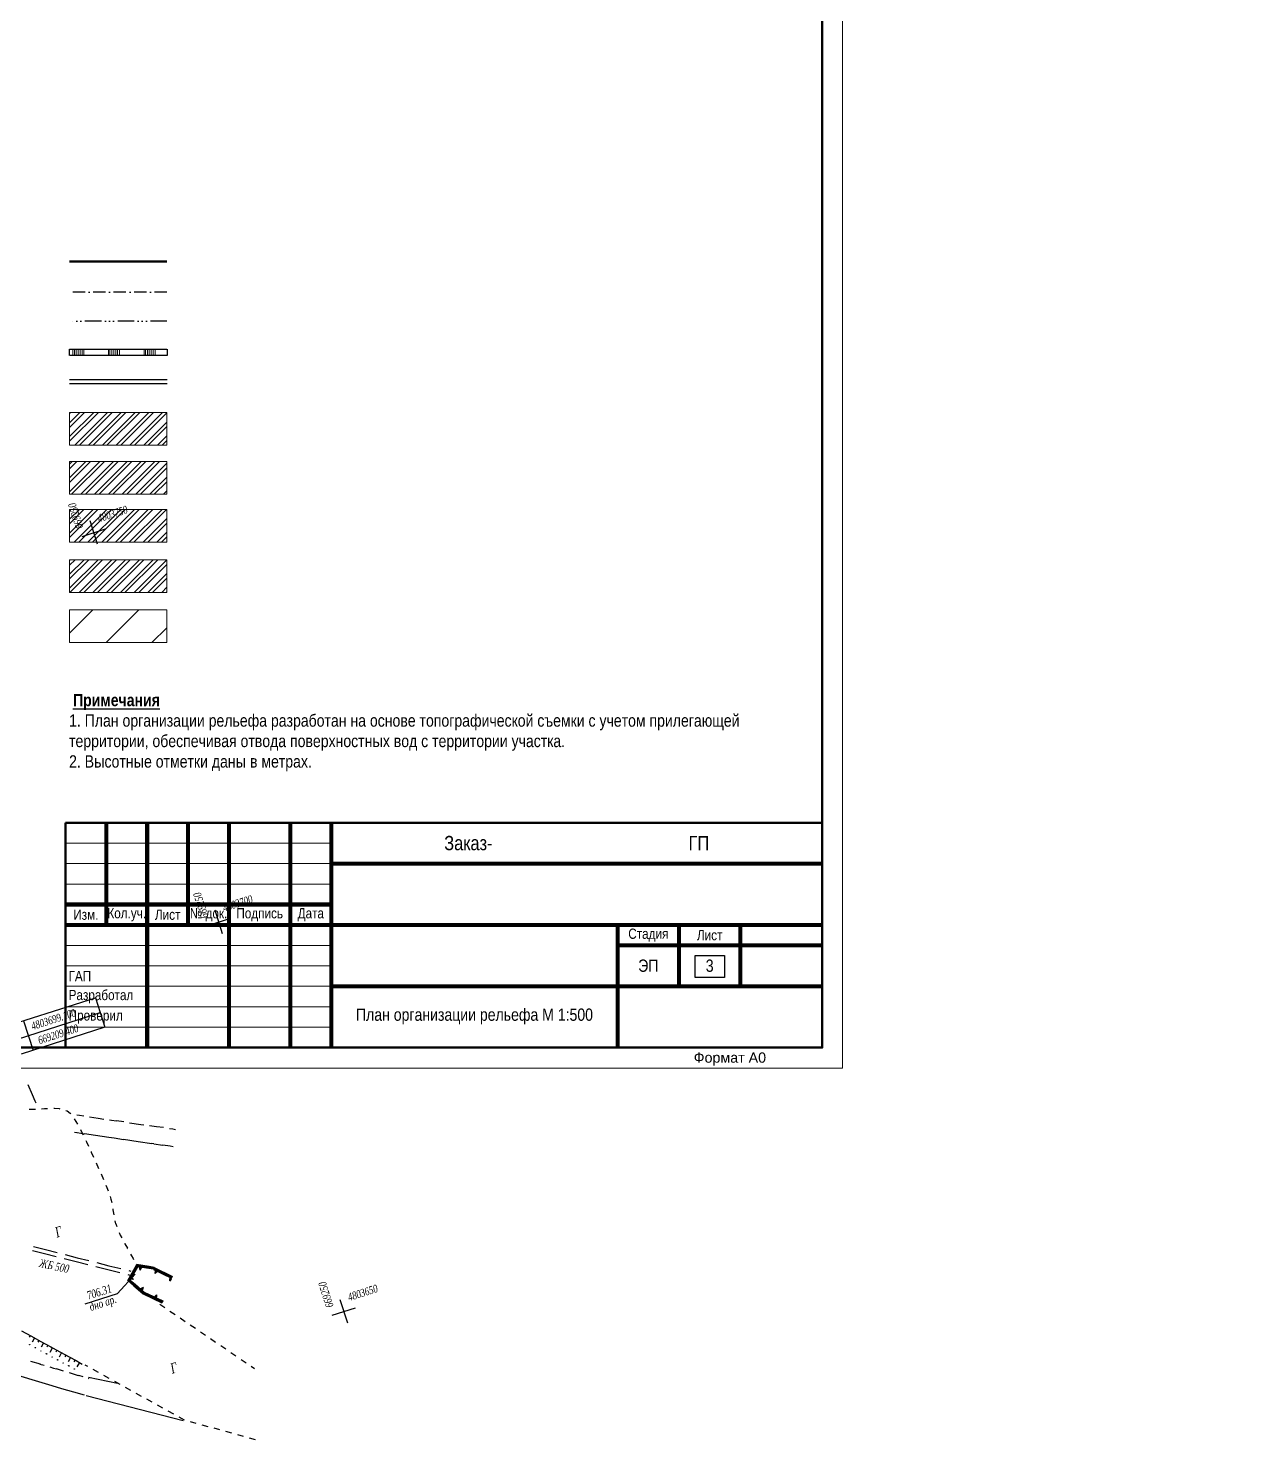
# Model space of a CAD drawing. Header units: millimetres. Extents: x 1353783 to 6492029790, y -7276956 to -512500.
# Drawn here: x 10035554 to 10065292, y -2874018 to -2839506 of the extents above; entities that cross this region are included whole.
import ezdxf

# ---------------------------------------------------------------- set-up
doc = ezdxf.new("R2010")
doc.units = ezdxf.units.MM
for name, pattern in [('482 Границы районов', [5, 3, -1, 0, -1]), ('483 Границы городских земель', [8, 4, -1, 0, -1, 0, -1, 0, -1]), ('CONTI', [0]), ('HIDDEN2', [4.7625, 3.175, -1.5875])]:
    doc.linetypes.add(name, pattern=pattern)
doc.layers.get('0').update_dxf_attribs({"lineweight": 5})
doc.layers.get('Defpoints').update_dxf_attribs({"color": 255})
for name, color, linetype, lineweight in [('line5', 46, 'Continuous', 25), ('MPelement', 7, 'Continuous', 18), ('MPlegenda', 252, 'Continuous', 13), ('Арыки', 160, 'Continuous', 30), ('ГП-Граница учасика ИЖС', 3, 'Continuous', 5), ('ГП-Тратуар', 3, 'Continuous', 5), ('ГР.УЧ', 12, 'ограждение1', 40), ('штамп', 7, 'Continuous', 50)]:
    doc.layers.add(name, color=color, linetype=linetype, lineweight=lineweight)
for name, color, linetype in [('NAD_MГИДРОГР', 94, 'CONTI'), ('NAD_MРЕЛЬЕФ', 7, 'CONTI'), ('SETKR', 7, 'CONTI'), ('SIT_LГИДРОГР', 84, 'CONTI'), ('SIT_LДОРОГИ', 250, 'CONTI'), ('SIT_LРЕЛЬЕФ', 7, 'CONTI'), ('ГРАНИЦЫ', 7, 'CONTI'), ('Заливка', 7, 'Continuous'), ('РЕЛЬЕФ', 7, 'CONTI'), ('текст', 7, 'Continuous')]:
    doc.layers.add(name, color=color, linetype=linetype)
doc.styles.add('SHRFT', font='', dxfattribs={"width": 0.75})
doc.styles.get("Standard").update_dxf_attribs({"font": 'Arial Narrow.ttf'})
doc.styles.add('основной', font='Arial Narrow.ttf', dxfattribs={"height": 1.5})
doc.styles.get('SHRFT').set_extended_font_data('Times New Roman Cyr', italic=True)
doc.linetypes.add('ограждение1', pattern='A,6.35,-2.54,[133,ltypeshp.shx,S=2.54,R=0,X=-2.54,Y=0],-2.54,25.4', length=36.83)
pattern_1 = [(45, (298467.13, 2842.86), (-168.379802, 168.379802), []), (45, (298579.38, 2842.86), (-168.379802, 168.379802), [])]

# ---------------------------------------------------------------- blocks, each defined once
blk = doc.blocks.new('BL_333')
at = {"color": 0}
for p, q in [((-3, 0), (3, 0)), ((0, -3), (0, 3))]:
    blk.add_line(p, q, dxfattribs=at)
blk = doc.blocks.new('оо')
at = {"layer": 'NAD_MГИДРОГР', "color": 9, "true_color": 0xc7c8ca}
blk.add_line((223038.56, -3431998.17), (223042.7, -3431998.17), dxfattribs=at)
at = {"layer": 'SIT_LГИДРОГР', "color": 9, "true_color": 0xc7c8ca}
blk.add_line((223042.7, -3431998.17), (223045.48, -3431996.58), dxfattribs=at)
at = {"layer": 'SIT_LДОРОГИ', "color": 9, "true_color": 0xc7c8ca}
for p, q in [((223040.23, -3431971.88), (223040.12, -3431970.55)), ((223040.31, -3431972.73), (223040.23, -3431971.88)), ((223040.34, -3431973), (223040.31, -3431972.73)), ((223044.93, -3431976.04), (223044.63, -3431975.9)), ((223045.43, -3431976.29), (223044.93, -3431976.04)), ((223046.06, -3431976.59), (223046.99, -3431977.05)), ((223043.72, -3431977.79), (223044.01, -3431977.93)), ((223044.01, -3431977.94), (223044.84, -3431978.35)), ((223044.84, -3431978.34), (223046.07, -3431978.94)), ((223046.99, -3431977.05), (223047.63, -3431977.36)), ((223048.26, -3431977.66), (223048.48, -3431977.77)), ((223048.48, -3431977.78), (223049.05, -3431978.06)), ((223049.85, -3431978.45), (223049.06, -3431978.06)), ((223046.07, -3431978.94), (223047.56, -3431979.66)), ((223047.56, -3431979.66), (223048.12, -3431979.94)), ((223048.13, -3431979.95), (223049.18, -3431980.47)), ((223050.48, -3431978.76), (223051.73, -3431979.36)), ((223051.73, -3431979.37), (223052.06, -3431979.53)), ((223052.69, -3431979.83), (223053.22, -3431980.09)), ((223053.22, -3431980.09), (223053.47, -3431980.21)), ((223054.27, -3431980.6), (223053.48, -3431980.22)), ((223049.18, -3431980.46), (223050.81, -3431981.26)), ((223050.81, -3431981.26), (223052.3, -3431981.99)), ((223052.3, -3431981.98), (223052.55, -3431982.1)), ((223054.91, -3431980.91), (223055.28, -3431981.09)), ((223055.28, -3431981.09), (223055.59, -3431981.24)), ((223052.55, -3431982.11), (223053.53, -3431982.59)), ((223053.53, -3431982.58), (223054.36, -3431982.98)), ((223054.37, -3431982.98), (223054.68, -3431983.13)), ((223030.07, -3432002.79), (223031.06, -3432003.48)), ((223028.36, -3432004.17), (223029.86, -3432005.22)), ((223031.05, -3432003.49), (223031.49, -3432003.79)), ((223032.07, -3432004.19), (223032.48, -3432004.47)), ((223032.48, -3432004.47), (223032.8, -3432004.69)), ((223029.86, -3432005.22), (223031.29, -3432006.21)), ((223031.29, -3432006.2), (223031.61, -3432006.42)), ((223033.53, -3432005.19), (223032.8, -3432004.69)), ((223034.11, -3432005.58), (223035.08, -3432006.24)), ((223035.09, -3432006.24), (223035.56, -3432006.55)), ((223031.61, -3432006.43), (223032.65, -3432007.14)), ((223032.65, -3432007.13), (223033.91, -3432007.99)), ((223033.91, -3432007.98), (223035.05, -3432008.74)), ((223036.14, -3432006.94), (223036.21, -3432006.99)), ((223036.2, -3432006.85), (223039.34, -3432008.6)), ((223035.25, -3432008.89), (223045.59, -3432015.43))]:
    blk.add_line(p, q, dxfattribs=at)
at = {"layer": 'SIT_LРЕЛЬЕФ', "color": 9, "true_color": 0xc7c8ca}
for p, q in [((223039.32, -3431973.42), (223039.4, -3431973.45)), ((223039.4, -3431973.45), (223039.95, -3431973.63)), ((223039.95, -3431973.63), (223040.04, -3431973.65)), ((223040.77, -3431973.84), (223041.13, -3431973.93)), ((223041.13, -3431973.93), (223041.49, -3431974.03)), ((223042.21, -3431974.24), (223042.29, -3431974.26)), ((223042.29, -3431974.26), (223042.82, -3431974.47)), ((223042.82, -3431974.47), (223042.91, -3431974.52)), ((223043.53, -3431974.93), (223043.66, -3431975.04)), ((223043.66, -3431975.04), (223043.94, -3431975.44)), ((223043.94, -3431975.44), (223043.97, -3431975.53)), ((223044.21, -3431976.24), (223044.38, -3431976.96)), ((223044.51, -3431977.71), (223044.58, -3431978.09)), ((223044.58, -3431978.09), (223044.63, -3431978.44)), ((223044.74, -3431979.18), (223044.77, -3431979.38)), ((223044.77, -3431979.38), (223044.84, -3431979.93)), ((223044.93, -3431980.67), (223044.94, -3431980.75)), ((223044.94, -3431980.75), (223045.02, -3431981.42)), ((223045.11, -3431982.16), (223045.19, -3431982.91)), ((223045.26, -3431983.65), (223045.33, -3431984.4)), ((223045.39, -3431985.15), (223045.42, -3431985.45)), ((223045.41, -3431985.45), (223045.45, -3431985.9)), ((223045.47, -3431986.94), (223045.43, -3431987.38)), ((223045.49, -3431986.64), (223045.48, -3431986.94)), ((223045.24, -3431988.7), (223045.22, -3431988.88)), ((223045.3, -3431988.26), (223045.24, -3431988.7)), ((223045.33, -3431988.14), (223045.31, -3431988.26)), ((223034.42, -3431990.01), (223035.69, -3431990.8)), ((223034.68, -3431989.58), (223035.95, -3431990.38)), ((223035.95, -3431990.38), (223037.22, -3431991.17)), ((223045.12, -3431989.63), (223045.09, -3431990.01)), ((223045.1, -3431990.01), (223045.11, -3431990.37)), ((223035.69, -3431990.8), (223036.96, -3431991.6)), ((223037.81, -3431992.13), (223039.08, -3431992.92)), ((223038.07, -3431991.7), (223039.34, -3431992.5)), ((223045.17, -3431991.12), (223045.21, -3431991.48)), ((223045.21, -3431991.48), (223045.27, -3431991.87)), ((223039.08, -3431992.92), (223040.35, -3431993.72)), ((223039.34, -3431992.5), (223040.61, -3431993.29)), ((223041.46, -3431993.82), (223042.73, -3431994.62)), ((223045.4, -3431992.6), (223045.42, -3431992.69)), ((223045.42, -3431992.69), (223045.54, -3431993.29)), ((223045.53, -3431993.29), (223045.54, -3431993.34)), ((223045.7, -3431994.08), (223045.75, -3431994.33)), ((223041.2, -3431994.25), (223042.47, -3431995.04)), ((223042.48, -3431995.04), (223043.75, -3431995.84)), ((223042.74, -3431994.62), (223044.01, -3431995.41)), ((223044.38, -3431997.06), (223046.02, -3431995.53)), ((223044.42, -3431997.06), (223046.02, -3431995.57)), ((223044.45, -3431997.07), (223046.03, -3431995.6)), ((223044.49, -3431997.07), (223046.03, -3431995.63)), ((223044.55, -3431997.08), (223046.04, -3431995.69)), ((223044.62, -3431997.09), (223046.05, -3431995.76)), ((223044.66, -3431997.09), (223046.05, -3431995.79)), ((223044.7, -3431997.1), (223046.06, -3431995.83)), ((223045.75, -3431994.33), (223045.83, -3431994.71)), ((223045.84, -3431994.71), (223045.86, -3431994.81)), ((223047.39, -3431996.22), (223046.02, -3431995.52)), ((223047.37, -3431996.25), (223046.02, -3431995.56)), ((223047.36, -3431996.28), (223046.03, -3431995.6)), ((223047.35, -3431996.3), (223046.03, -3431995.63)), ((223047.32, -3431996.35), (223046.04, -3431995.69)), ((223047.3, -3431996.39), (223046.05, -3431995.75)), ((223047.29, -3431996.42), (223046.05, -3431995.79)), ((223047.27, -3431996.45), (223046.06, -3431995.83)), ((223046.23, -3431996.31), (223046.27, -3431995.76)), ((223046.24, -3431996.13), (223046.54, -3431995.86)), ((223046.24, -3431996.19), (223046.58, -3431995.89)), ((223046.25, -3431996.05), (223046.5, -3431995.82)), ((223044.39, -3431997.06), (223044.89, -3431997.89)), ((223044.43, -3431997.06), (223044.91, -3431997.87)), ((223044.46, -3431997.07), (223044.94, -3431997.86)), ((223044.5, -3431997.07), (223044.96, -3431997.84)), ((223044.56, -3431997.08), (223045.01, -3431997.82)), ((223044.6, -3431996.37), (223044.84, -3431996.52)), ((223045.01, -3431997.14), (223044.63, -3431996.96)), ((223044.63, -3431997.09), (223045.05, -3431997.79)), ((223045.08, -3431997.12), (223044.65, -3431996.91)), ((223044.66, -3431997.09), (223045.07, -3431997.78)), ((223045.05, -3431997.03), (223044.68, -3431996.85)), ((223044.7, -3431997.1), (223045.1, -3431997.76)), ((223045.01, -3431996.94), (223044.71, -3431996.78)), ((223044.86, -3431995.94), (223045.1, -3431996.09)), ((223045.1, -3431997.16), (223044.91, -3431996.69)), ((223046.23, -3431996.31), (223046.63, -3431995.95)), ((223046.24, -3431996.24), (223046.59, -3431995.92)), ((223047.27, -3431996.44), (223047.37, -3431996.24)), ((223047.37, -3431996.25), (223047.27, -3431996.45)), ((223047.8, -3431996.71), (223047.27, -3431996.44)), ((223047.82, -3431996.69), (223047.28, -3431996.41)), ((223047.84, -3431996.67), (223047.3, -3431996.39)), ((223047.87, -3431996.62), (223047.32, -3431996.34)), ((223047.9, -3431996.58), (223047.34, -3431996.3)), ((223047.92, -3431996.56), (223047.36, -3431996.27)), ((223047.94, -3431996.53), (223047.37, -3431996.24)), ((223047.95, -3431996.51), (223047.38, -3431996.22)), ((223047.8, -3431996.72), (223049.56, -3431998.43)), ((223047.82, -3431996.7), (223049.58, -3431998.41)), ((223047.83, -3431996.67), (223049.6, -3431998.39)), ((223047.85, -3431997.26), (223048.07, -3431996.77)), ((223047.85, -3431997.26), (223048.35, -3431997.04)), ((223047.87, -3431996.63), (223049.64, -3431998.35)), ((223047.89, -3431996.59), (223049.67, -3431998.32)), ((223047.91, -3431996.56), (223049.69, -3431998.29)), ((223047.92, -3431997.23), (223048.12, -3431996.79)), ((223047.93, -3431996.54), (223049.72, -3431998.27)), ((223047.95, -3431996.51), (223049.74, -3431998.25)), ((223048.02, -3431997.19), (223048.17, -3431996.81)), ((223048.11, -3431997.14), (223048.24, -3431996.84)), ((223030.14, -3431998.94), (223031.02, -3431999.87)), ((223044.88, -3431997.89), (223045.66, -3431999.19)), ((223044.91, -3431997.87), (223045.09, -3431997.76)), ((223045.1, -3431997.76), (223044.91, -3431997.87)), ((223044.91, -3431997.87), (223045.69, -3431999.17)), ((223044.93, -3431997.86), (223045.71, -3431999.15)), ((223044.96, -3431997.84), (223045.73, -3431999.13)), ((223045, -3431997.82), (223045.77, -3431999.1)), ((223045.04, -3431997.79), (223045.81, -3431999.07)), ((223045.07, -3431997.78), (223045.83, -3431999.05)), ((223045.09, -3431997.76), (223045.86, -3431999.03)), ((223045.91, -3431998.43), (223045.38, -3431998.52)), ((223045.87, -3431998.48), (223045.39, -3431998.57)), ((223045.83, -3431998.52), (223045.39, -3431998.6)), ((223045.81, -3431998.58), (223045.4, -3431998.64)), ((223045.75, -3431998.64), (223045.42, -3431998.7)), ((223045.91, -3431998.43), (223045.59, -3431998.87)), ((223045.66, -3431999.19), (223047.53, -3432000.91)), ((223045.69, -3431999.17), (223047.55, -3432000.89)), ((223045.71, -3431999.15), (223047.57, -3432000.87)), ((223045.73, -3431999.13), (223047.59, -3432000.85)), ((223045.77, -3431999.1), (223047.63, -3432000.81)), ((223045.81, -3431999.07), (223047.66, -3432000.77)), ((223045.84, -3431999.05), (223047.68, -3432000.75)), ((223045.86, -3431999.03), (223047.7, -3432000.73)), ((223049.28, -3431998.65), (223049.48, -3431998.14)), ((223049.28, -3431998.65), (223049.4, -3431998.6)), ((223049.31, -3431998.59), (223049.48, -3431998.51)), ((223049.33, -3431998.54), (223049.55, -3431998.44)), ((223049.35, -3431998.48), (223049.63, -3431998.36)), ((223049.38, -3431998.41), (223049.69, -3431998.26)), ((223030.96, -3431999.8), (223030.78, -3431999.97)), ((223031.38, -3432000.25), (223030.95, -3432000.67)), ((223031.02, -3431999.87), (223031.98, -3432000.88)), ((223031.81, -3432000.71), (223031.63, -3432000.88)), ((223031.98, -3432000.88), (223032.95, -3432001.9)), ((223047.2, -3431999.79), (223046.72, -3432000.03)), ((223046.95, -3431999.92), (223046.82, -3432000.22)), ((223047.04, -3431999.86), (223046.9, -3432000.25)), ((223047.13, -3431999.83), (223046.95, -3432000.27)), ((223047.2, -3431999.79), (223047, -3432000.29)), ((223047.23, -3432001), (223047.69, -3432001.59)), ((223047.7, -3432000.73), (223047.55, -3432000.89)), ((223032.24, -3432001.16), (223031.81, -3432001.57)), ((223032.67, -3432001.61), (223032.49, -3432001.78)), ((223032.67, -3432002.47), (223033.11, -3432002.06)), ((223032.95, -3432001.9), (223033.11, -3432002.07)), ((223033.11, -3432002.06), (223033.88, -3432002.88)), ((223033.54, -3432002.51), (223033.36, -3432002.69)), ((223048.15, -3432002.18), (223048.62, -3432002.77)), ((223033.97, -3432002.97), (223033.54, -3432003.39)), ((223033.88, -3432002.88), (223034.71, -3432003.74)), ((223034.4, -3432003.42), (223034.22, -3432003.59)), ((223034.84, -3432003.88), (223034.4, -3432004.29)), ((223034.71, -3432003.74), (223035.37, -3432004.44)), ((223035.26, -3432004.33), (223035.08, -3432004.51)), ((223035.37, -3432004.44), (223035.81, -3432004.91)), ((223049.08, -3432003.36), (223049.54, -3432003.95)), ((223035.69, -3432004.79), (223035.25, -3432005.2)), ((223035.81, -3432004.91), (223035.97, -3432005.08)), ((223036.51, -3432005.58), (223036.26, -3432005.32)), ((223037.54, -3432006.67), (223037.03, -3432006.12)), ((223050, -3432004.54), (223050.47, -3432005.13)), ((223050.92, -3432005.73), (223051.38, -3432006.32)), ((223038.57, -3432007.77), (223038.06, -3432007.22)), ((223051.84, -3432006.91), (223052.31, -3432007.5)), ((223039.6, -3432008.86), (223039.09, -3432008.31)), ((223040.62, -3432009.96), (223040.11, -3432009.41)), ((223052.77, -3432008.09), (223053.23, -3432008.68)), ((223053.69, -3432009.27), (223054.16, -3432009.86)), ((223041.65, -3432011.05), (223041.14, -3432010.5)), ((223054.62, -3432010.46), (223055.08, -3432011.05)), ((223042.68, -3432012.14), (223042.17, -3432011.59)), ((223043.71, -3432013.23), (223043.2, -3432012.68)), ((223055.54, -3432011.64), (223055.85, -3432012.03)), ((223044.73, -3432014.33), (223044.22, -3432013.78)), ((223045.76, -3432015.42), (223045.25, -3432014.87)), ((223047.02, -3432016.25), (223046.39, -3432015.84)), ((223048.27, -3432017.07), (223047.64, -3432016.66)), ((223049.53, -3432017.89), (223048.9, -3432017.48)), ((223050.78, -3432018.71), (223050.15, -3432018.3)), ((223052.04, -3432019.54), (223051.41, -3432019.13)), ((223053.29, -3432020.36), (223052.66, -3432019.95))]:
    blk.add_line(p, q, dxfattribs=at)
for centre in [(223030.58, -3432000.86), (223031.1, -3432001.4), (223031.14, -3432001.44), (223031.64, -3432001.99), (223032.16, -3432002.53), (223032.19, -3432002.57), (223032.72, -3432003.11), (223033.23, -3432003.65), (223033.26, -3432003.68), (223033.78, -3432004.22), (223034.31, -3432004.76), (223034.35, -3432004.8), (223034.85, -3432005.35)]:
    blk.add_circle(centre, 0.02, dxfattribs=at)
at = {"layer": 'ГРАНИЦЫ', "color": 9, "linetype": 'CONTI', "true_color": 0xc7c8ca}
for p, q in [((223040.43, -3431962.93), (223051.2, -3431962.93)), ((223041.97, -3431962.93), (223041.97, -3431966.73)), ((223051.2, -3431962.93), (223051.2, -3431966.73)), ((223040.43, -3431964.83), (223051.2, -3431964.83)), ((223051.2, -3431966.73), (223040.43, -3431966.73))]:
    blk.add_line(p, q, dxfattribs=at)
at = {"layer": 'SETKR', "color": 9, "true_color": 0xc7c8ca, "xscale": 0.5000000000000001, "yscale": 0.5000000000000001, "zscale": 0.5000000000000001}
for p in [(223068.39, -3431908.73), (223068.39, -3431958.73), (223068.39, -3432008.73)]:
    blk.add_blockref('BL_333', p, dxfattribs=at)
at = {"layer": 'NAD_MГИДРОГР', "color": 9, "true_color": 0xc7c8ca, "style": 'SHRFT', "width": 0.75}
for s, p in [('706.31', (223039.08, -3431997.81)), ('дно ар.', (223038.94, -3431999.22))]:
    blk.add_text(s, height=1, dxfattribs=at).set_placement(p)
at = {"layer": 'NAD_MРЕЛЬЕФ', "color": 9, "true_color": 0xc7c8ca, "style": 'SHRFT', "width": 0.75}
for p in [(223037.74, -3431989.42), (223046.07, -3432009.58)]:
    blk.add_text('Г', height=1.25, dxfattribs=at).set_placement(p)
blk.add_text('ЖБ 500', height=1, rotation=330, dxfattribs=at).set_placement((223034.52, -3431992.12))
at = {"layer": 'ГРАНИЦЫ', "color": 9, "true_color": 0xc7c8ca, "style": 'SHRFT', "width": 0.75}
for s, p in [('4803699.100', (223042.67, -3431964.35)), (' 669209.400', (223042.67, -3431966.25))]:
    blk.add_text(s, height=0.95, dxfattribs=at).set_placement(p)
at = {"layer": 'РЕЛЬЕФ', "color": 9, "true_color": 0xc7c8ca, "style": 'SHRFT', "width": 0.75}
for p in [(223067.39, -3431907.73), (223067.39, -3431957.73), (223067.39, -3432007.73)]:
    blk.add_text('669250', height=0.95, rotation=90, dxfattribs=at).set_placement(p)
for s, p in [('4803750', (223069.39, -3431907.73)), ('4803700', (223069.39, -3431957.73)), ('4803650', (223069.39, -3432007.73))]:
    blk.add_text(s, height=0.95, dxfattribs=at).set_placement(p)
blk = doc.blocks.new('A$C4D5515C4')
at = {"layer": 'MPelement', "color": 219, "lineweight": 13, "true_color": 0x642165}
for p, q in [((0, 0), (0, 0.5)), ((0, 0.5), (0.9, 0.5)), ((0.9, 0.5), (0.9, 0)), ((0.9, 0), (0, 0))]:
    blk.add_line(p, q, dxfattribs=at)
at = {"layer": 'MPlegenda', "color": 219, "lineweight": 13, "true_color": 0x642165}
for p, q in [((0.12, 0), (0.12, 0.5)), ((0.27, 0), (0.27, 0.5)), ((0.43, 0), (0.43, 0.5)), ((0.59, 0), (0.59, 0.5)), ((0.75, 0), (0.75, 0.5))]:
    blk.add_line(p, q, dxfattribs=at)

msp = doc.modelspace()

# ---------------------------------------------------------------- hatches: boundary and pattern name
at = {"layer": 'ГП-Граница учасика ИЖС', "true_color": 0xffd1a3}
h = msp.add_hatch(dxfattribs=at)
h.set_pattern_fill('ANSI32', color=41, scale=25)
h.set_pattern_definition(pattern_1)
h.paths.add_polyline_path([(10036565, -2850100), (10038942, -2850100), (10038942, -2850900), (10036565, -2850900)])
at = {"layer": 'Заливка', "lineweight": 13, "ltscale": 100, "true_color": 0xccccff}
h = msp.add_hatch(dxfattribs=at)
h.set_pattern_fill('ANSI32', color=254, scale=25)
h.set_pattern_definition(pattern_1)
h.paths.add_polyline_path([(10036565, -2848900), (10038942, -2848900), (10038942, -2849700), (10036565, -2849700)])
at = {"layer": 'Заливка', "lineweight": 5, "ltscale": 100, "true_color": 0xc7ffc7}
h = msp.add_hatch(dxfattribs=at)
h.set_pattern_fill('ANSI32', color=254, scale=25)
h.set_pattern_definition(pattern_1)
h.paths.add_polyline_path([(10036565, -2851272), (10038942, -2851272), (10038942, -2852072), (10036565, -2852072)])
at = {"layer": 'Заливка', "lineweight": 13, "ltscale": 100, "true_color": 0xffb3ff}
h = msp.add_hatch(dxfattribs=at)
h.set_pattern_fill('ANSI32', color=211, scale=25)
h.set_pattern_definition(pattern_1)
h.paths.add_polyline_path([(10036565, -2852500), (10038942, -2852500), (10038942, -2853300), (10036565, -2853300)])
at = {"layer": 'Заливка', "lineweight": 13, "ltscale": 100}
h = msp.add_hatch(dxfattribs=at)
h.set_pattern_fill('ANSI31', color=5, scale=250)
h.set_pattern_definition([(45, (298297.6, 0), (-561.26601, 561.26601), [])])
h.paths.add_polyline_path([(10036565, -2853728), (10038942, -2853728), (10038942, -2854528), (10036565, -2854528)])

# ---------------------------------------------------------------- linework, layer by layer
for points, const_width in [([(10037462, -2858931), (10037462, -2861431)], 100), ([(10038462, -2858931), (10038462, -2864431)], 100), ([(10039462, -2858931), (10039462, -2861431)], 100), ([(10040462, -2858931), (10040462, -2864431)], 100), ([(10041962, -2858931), (10041962, -2864431)], 100), ([(10042962, -2858931), (10042962, -2864431)], 100), ([(10036462, -2859431), (10042962, -2859431)], 25), ([(10036462, -2859931), (10042962, -2859931)], 25), ([(10042962, -2859931), (10054962, -2859931)], 100), ([(10036462, -2860431), (10042962, -2860431)], 25), ([(10036462, -2860931), (10042962, -2860931)], 100), ([(10036462, -2861431), (10042962, -2861431)], 100), ([(10042962, -2861431), (10054962, -2861431)], 100), ([(10049962, -2861431), (10049962, -2864431)], 100), ([(10051462, -2861431), (10051462, -2862931)], 100), ([(10052962, -2861431), (10052962, -2862931)], 100), ([(10036462, -2861931), (10042962, -2861931)], 25), ([(10049962, -2861931), (10054962, -2861931)], 100), ([(10036462, -2862431), (10042962, -2862431)], 25), ([(10036462, -2862931), (10042962, -2862931)], 25), ([(10042962, -2862931), (10054962, -2862931)], 100), ([(10036462, -2863431), (10042962, -2863431)], 25), ([(10036462, -2863931), (10042962, -2863931)], 25)]:
    msp.add_lwpolyline(points, dxfattribs=dict(const_width=const_width))
at = {"layer": 'Defpoints', "lineweight": 30, "ltscale": 100}
msp.add_lwpolyline([(10051854, -2862176), (10052572, -2862176), (10052572, -2862717), (10051854, -2862717)], close=True, dxfattribs=at)
at = {"layer": 'Арыки', "lineweight": 30}
for p, q in [((10036565, -2848096), (10038949, -2848096)), ((10036565, -2848196, 0), (10038949, -2848196, 0))]:
    msp.add_line(p, q, dxfattribs=at)
at = {"layer": 'Арыки', "linetype": 'HIDDEN2', "lineweight": 25, "ltscale": 5, "elevation": 0}
msp.add_lwpolyline([(10036565, -2847357), (10038947, -2847357), (10038947, -2847507), (10036565, -2847507)], close=True, dxfattribs=at)
at = {"layer": 'ГП-Граница учасика ИЖС', "color": 94, "linetype": '482 Границы районов', "lineweight": 30, "ltscale": 100}
msp.add_line((10038942, -2845958, 0), (10036565, -2845958, 0), dxfattribs=at)
at = {"layer": 'ГП-Граница учасика ИЖС', "color": 1, "linetype": '483 Границы городских земель', "lineweight": 30, "ltscale": 100}
msp.add_line((10038942, -2846665, 0), (10036565, -2846665, 0), dxfattribs=at)
at = {"layer": 'ГП-Тратуар', "color": 18, "lineweight": 18, "ltscale": 100, "true_color": 0x000000, "elevation": 0}
for points in [[(10036565, -2848900), (10038942, -2848900), (10038942, -2849700), (10036565, -2849700)], [(10036565, -2850100), (10038942, -2850100), (10038942, -2850900), (10036565, -2850900)], [(10036565, -2851272), (10038942, -2851272), (10038942, -2852072), (10036565, -2852072)], [(10036565, -2852500), (10038942, -2852500), (10038942, -2853300), (10036565, -2853300)], [(10036565, -2853728), (10038942, -2853728), (10038942, -2854528), (10036565, -2854528)]]:
    msp.add_lwpolyline(points, close=True, dxfattribs=at)
at = {"layer": 'ГР.УЧ', "lineweight": 50, "ltscale": 30}
msp.add_line((10038942, -2845210, 0), (10036565, -2845210, 0), dxfattribs=at)
at = {"layer": 'штамп', "linetype": 'Continuous', "lineweight": 18}
msp.add_lwpolyline([(10055462, -2780831), (9936562, -2780831), (9936562, -2864931), (10055462, -2864931)], close=True, dxfattribs=at)
at = {"layer": 'штамп', "linetype": 'Continuous', "lineweight": 50}
msp.add_lwpolyline([(9938562, -2781331), (10054962, -2781331), (10054962, -2864431), (9938562, -2864431)], close=True, dxfattribs=at)
for points in [[(10036462, -2858931), (10054962, -2858931)], [(10036462, -2858931), (10036462, -2864431)]]:
    msp.add_lwpolyline(points, dxfattribs=at)

# ---------------------------------------------------------------- block references
at = {"layer": 'Арыки', "lineweight": 30, "xscale": 300, "yscale": 300, "zscale": 300}
for p in [(10036645, -2847507, 0), (10037515, -2847507, 0), (10038385, -2847507, 0)]:
    msp.add_blockref('A$C4D5515C4', p, dxfattribs=at)
at = {"layer": 'РЕЛЬЕФ', "color": 240, "lineweight": 30, "true_color": 0xed1f24, "xscale": 200.0000000000001, "yscale": 200.0000000000001, "zscale": 200.0000000000001, "rotation": 17.80578495452471}
msp.add_blockref('оо', (-242329121, 637008728), dxfattribs=at)

# ---------------------------------------------------------------- texts
at = {"layer": 'line5', "insert": (10036552, -2855783), "char_height": 297, "width": 16865.69, "attachment_point": 1}
msp.add_mtext('{\\fArial Narrow|b1|i0|c204|p34;\\H1.0101x;\\C0; \\LПримечания\\P\\fArial Narrow|b0|i0|c204|p34;\\l1. План организации рельефа разработан на основе топографической съемки с учетом прилегающей   территории, обеспечивая отвода поверхностных вод с территории участка.\\P2. Высотные отметки даны в метрах.\\P\\P\\P\\fTimes New Roman|b0|i1|c204|p18;\\H0.99x;\\P \\P    }', dxfattribs=at)
at = {"layer": 'текст', "color": 0, "ltscale": 5, "attachment_point": 5, "style": 'основной'}
for s, insert, char_height, width in [('{\\C7;Заказ-                                           ГП   }', (10048962, -2859431), 350, 12000), ('План организации рельефа М 1:500', (10046462, -2863669), 300, 7000)]:
    msp.add_mtext(s, dxfattribs=dict(at, insert=insert, char_height=char_height, width=width))
at = {"layer": 'штамп', "char_height": 250, "style": 'основной'}
for s, insert, width, attachment_point in [('{\\W1;Изм.}', (10036962, -2861181), 1000, 5), ('Кол.уч.', (10037962, -2861181), 1000, 5), ('{\\W1;Лист}', (10038962, -2861181), 1000, 5), ('№ док.', (10039962, -2861181), 1000, 5), ('{\\W1;Подпись}', (10041212, -2861181), 1500, 5), ('{\\W1;Дата}', (10042462, -2861181), 1000, 5), ('{\\W1;Стадия}', (10050712, -2861681), 1500, 5), ('{\\W1;Лист}', (10052212, -2861681), 1500, 5), (' ГАП', (10036462, -2862681), 2000, 4), (' Разработал', (10036462, -2863181), 2000, 4), (' Проверил', (10036462, -2863681), 2000, 4)]:
    msp.add_mtext(s, dxfattribs=dict(at, insert=insert, width=width, attachment_point=attachment_point))
at = {"layer": 'штамп', "attachment_point": 5, "line_spacing_factor": 0.9, "style": 'основной'}
for s, insert, char_height, width in [('ЭП', (10050712, -2862429), 300, 1500), ('3', (10052212, -2862429), 300, 1500), ('\\pi33.2775;^I\\P\\pi22.2775;{\\fTimes New Roman|b0|i0|c204|p18;\\C0;    \\fArial|b0|i0|c204|p0;Формат\\fTimes New Roman|b0|i0|c204|p18; \\fArial|b0|i0|c204|p0;А\\fArial|b0|i0|c0|p0;0}', (10052506, -2864524), 250, 5498.55)]:
    msp.add_mtext(s, dxfattribs=dict(at, insert=insert, char_height=char_height, width=width))

doc.saveas('drawing.dxf')
